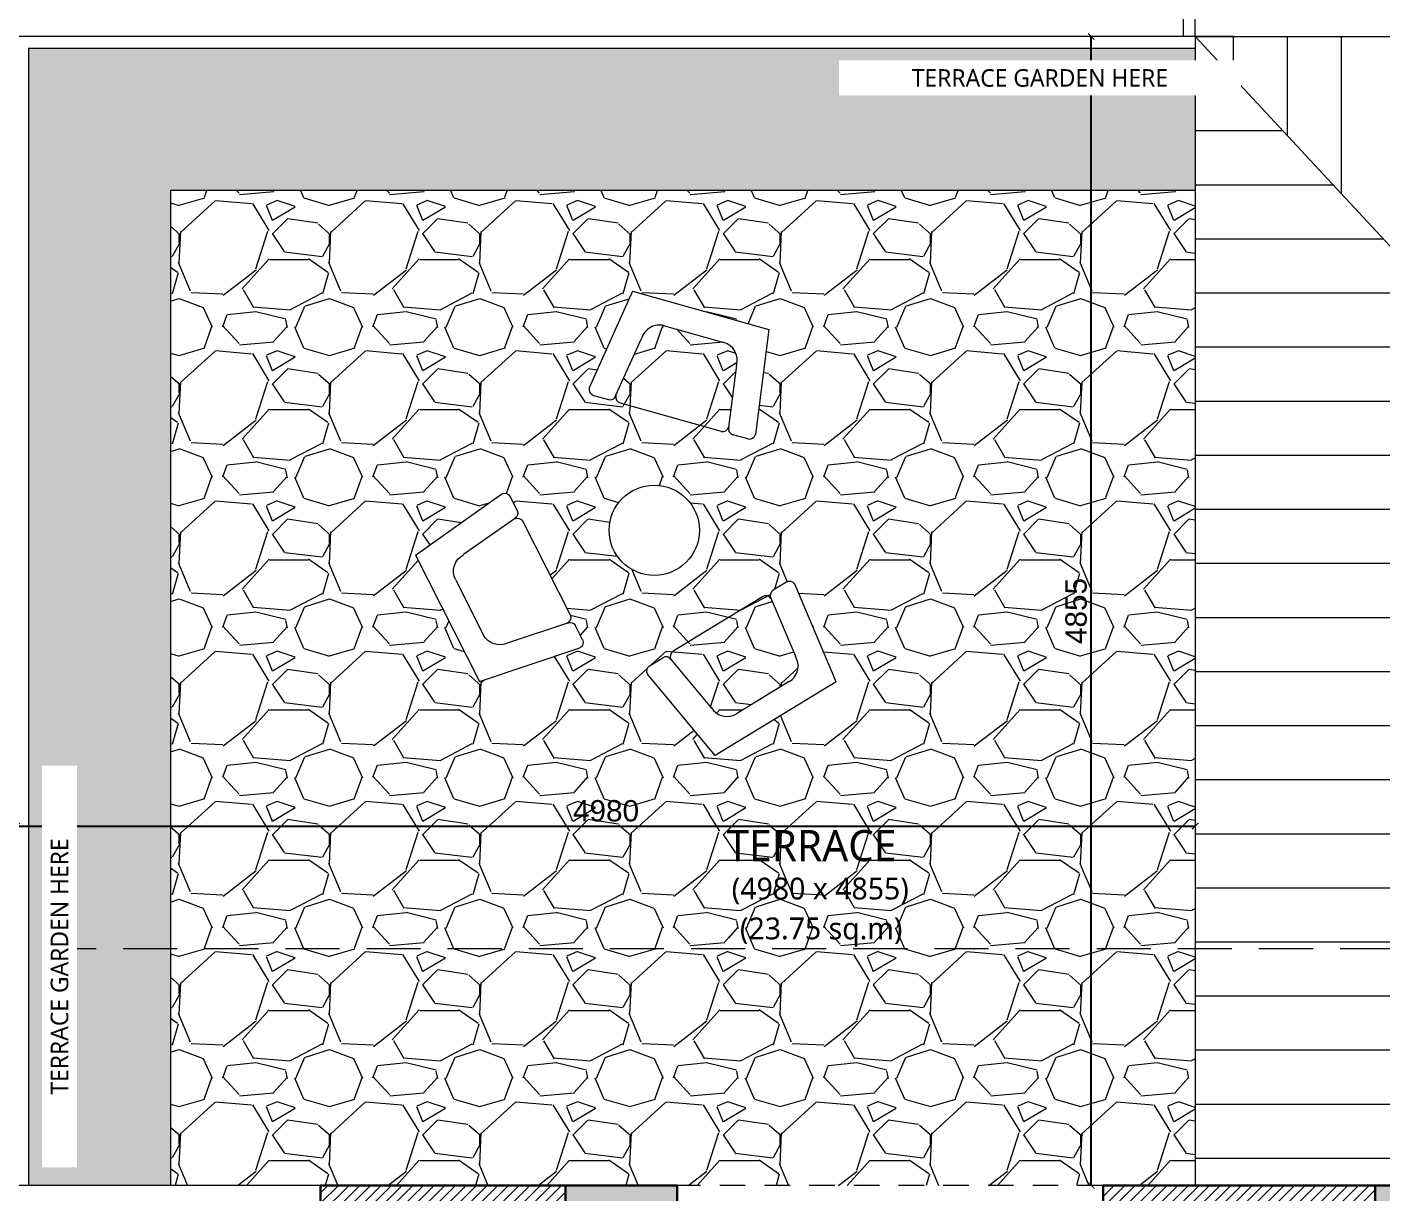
# Model space of a CAD drawing. Header units: millimetres. Extents: x 922141 to 965068, y 34629 to 256118.
# Drawn here: x 933046 to 938773, y 142391 to 147319 of the extents above; entities that cross this region are included whole.
import ezdxf

# ---------------------------------------------------------------- set-up
doc = ezdxf.new("R2010")
doc.units = ezdxf.units.MM
doc.header["$PDMODE"] = 35
doc.linetypes.add('DASHED', pattern=[19.05, 12.7, -6.35])
doc.linetypes.add('HIDDEN', pattern=[0.35, 0.2, -0.15])
doc.layers.get('0').update_dxf_attribs({"plot": 0})
doc.layers.get('Defpoints').update_dxf_attribs({"color": 6})
for name, color, linetype, lineweight in [('A-HATCH', 251, 'Continuous', 9), ('HATCH', 8, 'Continuous', 5), ('MCA__ ARREDO', 133, 'Continuous', 5), ('MCA__ FINESTRE', 111, 'Continuous', 5), ('MCA__ LAYOUT TESTO', 6, 'Continuous', 5), ('MCA__ MURI ESISTENTI SEZIONATI', 30, 'Continuous', 30), ('MCA__ SCALE', 154, 'Continuous', 18)]:
    doc.layers.add(name, color=color, linetype=linetype, lineweight=lineweight)
doc.layers.add('MCA__ FACCIATA', color=140, linetype='Continuous')
doc.layers.add('MCA__ PISCINA ELEV.', color=91, linetype='Continuous')
doc.styles.get("Standard").update_dxf_attribs({"font": 'arial.ttf'})
doc.dimstyles.new('ISO-25', dxfattribs={"dimtxt": 250, "dimasz": 20, "dimexe": 1.25, "dimexo": 0.625, "dimtad": 1, "dimdec": 1, "dimrnd": 5, "dimtxsty": 'Standard', "dimcen": 2.5, "dimadec": 0, "dimazin": 0, "dimtfac": 1, "dimtdec": 1, "dimtmove": 0, "dimatfit": 3, "dimfxl": 1, "dimarcsym": 0})
pattern_1 = [(228.0128, (302952.656, 101597.085), (-5079.9988774, -5715.000852), [85.43036, -8457.6209]), (184.9697, (302895.506, 101533.585), (7620.0006677, 634.99448), [146.6012, -14513.5124]), (132.5104, (302749.456, 101520.885), (6349.9941062, -6985.005508), [103.3704, -10233.6803]), (267.2737, (302501.806, 101362.135), (634.9974713, 12700.0001873), [133.5011, -13216.6093]), (292.8337, (302495.456, 101228.785), (-3175.00629, 7619.9977215), [130.9084, -12959.95185]), (357.2737, (302546.256, 101108.135), (-12700.0001873, 634.9974713), [133.5011, -13216.6093]), (37.6942, (302679.606, 101101.785), (-8255.0046645, -6349.9939073), [176.5484, -17478.2791]), (72.2553, (302819.306, 101209.735), (4445.0068343, 13969.9976068), [166.6799, -16501.31384]), (121.4296, (302870.106, 101368.485), (-5080.0052287, 8254.9968482), [133.95325, -13261.38635]), (175.2364, (302800.256, 101482.785), (6985.000601, -634.9946232), [152.9283, -7493.4845]), (222.3974, (302647.856, 101495.485), (-7620.0046679, -6984.9949721), [197.7695, -19579.1931]), (138.8141, (303130.456, 101355.785), (-4445.001871, 3809.998294), [67.50114, -6682.64094]), (171.4692, (303079.656, 101400.235), (8254.9989109, -1270.0050229), [128.4205, -12713.6595]), (225, (302952.66, 101419.3), (-9e-14, -635.0002), [89.80233, -808.2229]), (203.1986, (302908.206, 101495.485), (3174.999829, 1270.000842), [48.3603, -4787.6555]), (291.8014, (302863.76, 101476.43), (-634.999943, 1905.000173), [68.3914, -3351.1884]), (30.9638, (302889.16, 101412.93), (1904.998744, 1270.001577), [111.0799, -3591.5746]), (161.5651, (302984.4, 101470.08), (1270.000276, -634.998986), [80.3218, -1927.72474]), (16.3895, (302495.456, 101476.435), (6350.001396, 1904.9953707), [112.522, -11139.7066]), (70.3462, (302603.406, 101508.185), (-2539.996982, -6985.001356), [94.39973, -9345.5541]), (293.1986, (302984.406, 101597.085), (-1270.000842, 3174.999829), [96.72, -4739.2958]), (343.6105, (303022.506, 101508.185), (-6350.001396, 1904.9953707), [112.522, -11139.7066]), (339.444, (302495.456, 101082.735), (-3175.001171, 1269.997458), [108.5088, -5316.93374]), (294.7751, (302597.056, 101044.635), (-3174.9950402, 6985.002173), [90.918, -9000.8983]), (66.8014, (302990.756, 100962.085), (1270.000842, 3174.999829), [96.72, -4739.2958]), (17.354, (303028.856, 101050.985), (-8255.0012821, -2539.996509), [106.4457, -10538.09424]), (69.444, (302679.606, 100962.085), (-1269.997458, -3175.001171), [54.2544, -5371.18814]), (101.3099, (302952.66, 100962.08), (-634.998496, 2540.000478), [32.37865, -3205.4984]), (165.9638, (302946.3, 100993.83), (1905.000347, -634.998766), [130.9084, -2487.26325]), (186.009, (302819.306, 101025.585), (6349.9998418, 634.9995666), [121.31675, -12010.3411]), (303.6901, (302889.16, 101355.78), (-635.000847, 1269.99972), [91.581, -2197.9439]), (353.1572, (302939.956, 101279.585), (10794.9995971, -1270.0050787), [159.8892, -15829.0025]), (60.9454, (303098.706, 101260.535), (-2540.000017, -4445.000244), [65.37706, -6472.348]), (90, (303130.46, 101317.7), (-635, 635), [38.1, -596.9]), (120.2564, (302806.606, 101044.635), (2539.996753, -4445.0015595), [88.21674, -8733.4852]), (48.0128, (302762.156, 101120.835), (5079.9988774, 5715.000852), [170.8607, -8372.1905]), (0, (302876.46, 101247.83), (635, 635), [165.1, -469.9]), (325.3048, (303041.556, 101247.835), (-6349.9963545, 4445.005467), [100.4024, -9939.829]), (254.0546, (303124.11, 101190.685), (-634.99993, -2540.00008), [92.4573, -4530.4126]), (207.646, (303098.706, 101101.785), (-12064.9973376, -6350.0048979), [150.5363, -14903.116]), (175.4261, (302965.356, 101031.935), (-8255.0003545, 634.9966987), [159.25736, -15766.462])]

# ---------------------------------------------------------------- blocks, each defined once
blk = doc.blocks.new('_ArchTick')
at = {"color": 0, "linetype": 'ByBlock', "const_width": 0.15}
blk.add_lwpolyline([(-0.5, -0.5), (0.5, 0.5)], dxfattribs=at)
blk = doc.blocks.new('*D178')
at = {"layer": 'Defpoints', "color": 0, "transparency": 16777216}
for p in [(937544.3, 147278.4), (937549.9, 147278.4), (937549.9, 142422.4)]:
    blk.add_point(p, dxfattribs=at)
at = {"layer": 'MCA__ FACCIATA', "color": 0, "lineweight": -2, "transparency": 16777216}
blk.add_line((937544.3, 142422.4), (937544.3, 147278.4), dxfattribs=at)
at = {"layer": 'MCA__ FACCIATA', "color": 0, "lineweight": -2, "transparency": 16777216, "xscale": 27, "yscale": 27, "zscale": 27}
for p, rotation in [((937544.3, 147278.4), 90), ((937544.3, 142422.4), 270)]:
    blk.add_blockref('_ArchTick', p, dxfattribs=dict(at, rotation=rotation))
at = {"layer": 'MCA__ FACCIATA', "color": 0, "lineweight": 0, "transparency": 16777216, "insert": (937480.4, 144850.4), "char_height": 90, "attachment_point": 5, "rotation": 90}
blk.add_mtext('4855', dxfattribs=at)
blk = doc.blocks.new('*D179')
at = {"layer": 'Defpoints', "color": 0, "transparency": 16777216}
for p in [(933002.3, 143985.8), (937983.9, 143985.8), (937983.9, 143941.4)]:
    blk.add_point(p, dxfattribs=at)
at = {"layer": 'MCA__ FACCIATA', "color": 0, "lineweight": -2, "transparency": 16777216}
blk.add_line((933002.3, 143941.4), (937983.9, 143941.4), dxfattribs=at)
at = {"layer": 'MCA__ FACCIATA', "color": 0, "lineweight": -2, "transparency": 16777216, "xscale": 27, "yscale": 27, "zscale": 27, "rotation": 180}
blk.add_blockref('_ArchTick', (933002.3, 143941.4), dxfattribs=at)
at = {"layer": 'MCA__ FACCIATA', "color": 0, "lineweight": -2, "transparency": 16777216, "xscale": 27, "yscale": 27, "zscale": 27}
blk.add_blockref('_ArchTick', (937983.9, 143941.4), dxfattribs=at)
at = {"layer": 'MCA__ FACCIATA', "color": 0, "lineweight": 0, "transparency": 16777216, "insert": (935493.1, 144005.4), "char_height": 90, "attachment_point": 5}
blk.add_mtext('4980', dxfattribs=at)
blk = doc.blocks.new('FHT')
at = {"layer": 'MCA__ ARREDO', "lineweight": 9}
for p, q in [((639677.5, 448866.7), (639634.2, 448818.1)), ((640002, 448525.8), (639714.3, 448868.9)), ((639599.6, 448779.1), (639305.2, 448448.1)), ((639636.4, 448781.3), (639805.7, 448579.4)), ((640002, 448525.8), (639603.7, 448078)), ((639811.5, 448468.5), (639638.4, 448273.8)), ((639227.2, 448360.5), (639270.5, 448409.2)), ((639307.3, 448411.4), (639527.6, 448266.7)), ((639603.7, 448078), (639229.4, 448323.7))]:
    blk.add_line(p, q, dxfattribs=at)
for centre, radius, start, end in [((639697, 448849.4), 26.1, 48.3473, 138.3473), ((639619, 448761.8), 26.1, 48.3473, 138.3473), ((639653.7, 448800.7), 26.1, 138.3473, 228.3473), ((639753.1, 448520.5), 78.2, 318.3473, 48.3473), ((639324.6, 448430.8), 26.1, 138.3473, 228.3473), ((639290, 448391.9), 26.1, 48.3473, 138.3473), ((639246.7, 448343.2), 26.1, 138.3473, 228.3473), ((639580, 448325.8), 78.2, 228.3473, 318.3473)]:
    blk.add_arc(centre, radius, start, end, dxfattribs=at)

msp = doc.modelspace()

# ---------------------------------------------------------------- hatches: boundary and pattern name
at = {"layer": 'A-HATCH', "ltscale": 600, "true_color": 0xc7c8ca}
h = msp.add_hatch(dxfattribs=at)
h.set_pattern_fill('ANSI31', color=9, scale=72, angle=135)
h.set_pattern_definition([(180, (295321.78, -306661.64), (-3e-14, -228.6), [])])
h.paths.add_polyline_path([(941567.52, 143422.36), (937983.89, 147278.36), (937983.89, 144922.36), (937983.89, 144847.36), (937983.89, 143422.36)])
h.paths.add_polyline_path([(941567.52, 143422.36), (942478.3, 142442.36), (942486.89, 142433.12), (942486.89, 142422.36), (942321.89, 142422.36), (942321.89, 142572.36), (939871.89, 142572.36), (939871.89, 142422.36), (939133.89, 142422.36), (938743.89, 142422.36), (937983.89, 142422.36), (937983.89, 142652.36), (937983.89, 143422.36)])
h = msp.add_hatch(dxfattribs=at)
h.set_pattern_fill('ANSI31', color=9, scale=72, angle=45)
h.set_pattern_definition([(90, (295321.78, -306661.64), (-228.6, 1e-14), [])])
h.paths.add_polyline_path([(937983.89, 147278.36), (941567.52, 143422.36), (941567.52, 147278.36)])
h.paths.add_polyline_path([(941567.52, 143422.36), (941567.52, 147278.36), (941715.68, 147278.36), (941985.77, 146997.63), (942486.89, 146432.36), (942486.89, 145982.36), (942486.89, 142442.36), (942478.3, 142442.36)])
at = {"layer": 'MCA__ SCALE'}
h = msp.add_hatch(dxfattribs=at)
h.set_pattern_fill('ANSI31', color=256, scale=10)
h.set_pattern_definition([(45, (302495.456, 100962.085), (-22.4506403, 22.4506403), [])])
h.paths.add_polyline_path([(934182.25, 141415.36), (934182.25, 141645.36), (934286.89, 141645.36), (934286.89, 142422.36), (935322.25, 142422.36), (935322.25, 142192.36), (934516.89, 142192.36), (934516.89, 141415.36)])
h.paths.add_polyline_path([(934182.25, 138925.36), (934182.25, 138695.36), (934286.89, 138695.36), (934286.89, 137991.36), (935322.25, 137991.36), (935322.25, 138221.36), (934516.89, 138221.36), (934516.89, 138925.36)])
h.paths.add_polyline_path([(937613.89, 138221.36), (937613.89, 137991.36), (938743.89, 137991.36), (938743.89, 138221.36)])
h.paths.add_polyline_path([(937593.89, 142422.36), (937593.89, 142192.36), (938743.89, 142192.36), (938743.89, 142422.36)])

# ---------------------------------------------------------------- linework, layer by layer
at = {"layer": 'HATCH', "linetype": 'HIDDEN', "lineweight": 9, "ltscale": 540}
msp.add_line((937593.89, 142422.36), (935793.89, 142422.36), dxfattribs=at)
at = {"layer": 'MCA__ ARREDO', "lineweight": 9}
for q in [(941736.89, 147278.36), (937983.89, 142422.36), (942295.53, 142639.02)]:
    msp.add_line((937983.89, 147278.36), q, dxfattribs=at)
msp.add_circle((935697.09, 145191.68), 190.85, dxfattribs=at)
at = {"layer": 'MCA__ MURI ESISTENTI SEZIONATI'}
for p, q in [((934286.89, 142422.36), (934286.89, 141645.36)), ((935322.25, 142422.36), (934286.89, 142422.36)), ((938743.89, 142422.36), (937593.89, 142422.36)), ((937593.89, 142422.36), (937593.89, 142192.36))]:
    msp.add_line(p, q, dxfattribs=at)
for points in [[(935793.89, 142192.36), (935793.89, 142422.36), (935322.25, 142422.36), (935322.25, 142192.36)], [(939133.89, 142192.36), (939133.89, 142422.36), (938743.89, 142422.36), (938743.89, 142192.36)]]:
    msp.add_lwpolyline(points, close=True, dxfattribs=at)
at = {"layer": 'MCA__ SCALE'}
for p, q in [((937983.89, 147278.36), (937983.89, 147878.36)), ((937933.89, 147278.36), (937933.89, 147828.36)), ((938144.98, 147278.36), (933002.25, 147278.36)), ((937983.89, 147228.36), (933052.25, 147228.36)), ((933052.25, 147228.36), (933052.25, 142422.36)), ((933652.25, 146628.36), (933652.25, 142422.36)), ((937983.89, 146628.36), (933652.25, 146628.36)), ((934286.89, 142422.36), (933002.25, 142422.36))]:
    msp.add_line(p, q, dxfattribs=at)

# ---------------------------------------------------------------- block references
at = {"layer": 'MCA__ PISCINA ELEV.'}
for p, rotation in [((1618741.24, -233406.41), 115.9161704456841), ((193495.1, -97877.54), 343.0477967910232)]:
    msp.add_blockref('FHT', p, dxfattribs=dict(at, rotation=rotation))
at = {"layer": 'MCA__ PISCINA ELEV.', "xscale": -1, "rotation": 345.1962496095958}
msp.add_blockref('FHT', (1438843.11, -452077.03), dxfattribs=at)

# ---------------------------------------------------------------- texts
at = {"layer": 'MCA__ LAYOUT TESTO', "color": 14, "insert": (936024.62, 143723.23), "char_height": 92.2852, "attachment_point": 1, "bg_fill": 2}
msp.add_mtext_dynamic_manual_height_columns('{\\fSegoe UI Light|b0|i0|c0|p34;(4980 x 4855)}', width=980.6836, gutter_width=1, heights=[0], dxfattribs=at)

# ---------------------------------------------------------------- next in the draw order: texts
at = {"layer": 'MCA__ LAYOUT TESTO', "color": 14, "attachment_point": 1, "bg_fill": 2}
for s, width, insert, char_height in [('\\pxqc;{\\fSegoe UI Light|b0|i0|c0|p34;TERRACE}', 2888.5195, (934917.34, 143924.72, 0), 131.8359), ('{\\fSegoe UI Light|b0|i0|c0|p34;(23.75 sq.m)}', 980.6836, (936059.37, 143554.85), 92.2852)]:
    msp.add_mtext_dynamic_manual_height_columns(s, width=width, gutter_width=1, heights=[0], dxfattribs=dict(at, insert=insert, char_height=char_height))

# ---------------------------------------------------------------- next in the draw order: hatches: boundary and pattern name
at = {"layer": 'A-HATCH', "ltscale": 600, "true_color": 0xc7c8ca}
h = msp.add_hatch(dxfattribs=at)
h.set_pattern_fill('AR-SAND', color=9, scale=2)
h.set_pattern_definition([(37.5, (302495.456, 100962.085), (-3.200063, 97.882647), [0, -77.216, 0, -86.36, 0, -82.55]), (7.5, (302495.46, 100962.08), (89.904657, 143.36502), [0, -41.656, 0, -69.596, 0, -26.67]), (327.5, (302432.97, 100962.085), (158.198474, 0.287437), [0, -25.4, 0, -91.44, 0, -119.38]), (317.5, (302432.97, 100962.08), (152.71129, 44.585865), [0, -12.7, 0, -59.944, 0, -68.58])])
h.paths.add_polyline_path([(933052.25, 143422.36), (933052.25, 147228.36), (937983.89, 147228.36), (937983.89, 146628.36), (933652.25, 146628.36), (933652.25, 143422.36)])
h.paths.add_polyline_path([(933052.25, 142422.36), (933652.25, 142422.36), (933652.25, 143422.36), (933052.25, 143422.36)])
h.paths.add_polyline_path([(933125.62, 142780.42), (933240.66, 142780.42), (933240.66, 143908.53), (933125.62, 143908.53)], flags=24)
h.paths.add_polyline_path([(936759.86, 147161.36), (936759.86, 147046.32), (937887.97, 147046.32), (937887.97, 147161.36)], flags=24)
at = {"layer": 'MCA__ FACCIATA', "lineweight": 0, "true_color": 0x939598}
h = msp.add_hatch(dxfattribs=at)
h.set_pattern_fill('GRAVL1', color=252, scale=25)
h.set_pattern_definition(pattern_1)
h.paths.add_polyline_path([(937983.89, 143422.36), (937983.89, 146628.36), (933652.25, 146628.36), (933652.25, 143422.36)])
h.paths.add_polyline_path([(935668.39, 144583.21, -0.4142136), (935677.05, 144619.03), (935732.66, 144652.96, -0.4142136), (935768.47, 144644.3), (935937.58, 144442.24, 0.4142136), (936045.02, 144416.23), (936267.44, 144551.97, 0.4142136), (936294.14, 144659.72), (936191.07, 144902.2, -0.4142136), (936199.74, 144938.02), (936255.34, 144971.95, -0.4142136), (936291.16, 144963.28), (936466.31, 144551.24), (935954.75, 144239.04), (935668.39, 144583.21)], flags=16)
h.paths.add_polyline_path([(934687.33, 145087.01), (934958, 144552.31), (935382.63, 144694.25, 0.4142136), (935394.11, 144729.26), (935364.69, 144787.38, 0.4142136), (935329.67, 144798.86, 0.4142136), (935341.15, 144833.88), (935141.09, 145229.09, 0.4142136), (935106.08, 145240.57, 0.4142136), (935117.56, 145275.59), (935088.14, 145333.71, 0.4142136), (935053.12, 145345.19)], flags=16)
h.paths.add_polyline_path([(935422.35, 145793.99), (935605.19, 146202.69), (936182.03, 146040.15), (936124.59, 145596.12, -0.4142136), (936092.44, 145578.1), (936029.74, 145595.77, -0.4142136), (936011.73, 145627.92), (936044.78, 145889.32, 0.4142136), (935990.74, 145985.76), (935739.94, 146056.43, 0.4142136), (935642.81, 146002.7), (935535.21, 145762.19, -0.4142136), (935503.06, 145744.18), (935440.36, 145761.84, -0.4142136), (935422.35, 145793.99)], flags=16)
h.paths.add_polyline_path([(935887.94, 145191.68, 1), (935506.24, 145191.68, 1)], flags=16)
h.paths.add_polyline_path([(937409.89, 144689.26), (937547.75, 144689.26), (937547.75, 145008.28), (937409.89, 145008.28)], flags=8)
h.paths.add_polyline_path([(935986.27, 143772.91), (935986.27, 143600.7), (936773.71, 143600.7), (936773.71, 143772.91)], flags=8)
h.paths.add_polyline_path([(935332.46, 144075.84), (935332.46, 143937.99), (935650.49, 143937.99), (935650.49, 144075.84)], flags=8)
h.paths.add_polyline_path([(935966.53, 143961.11), (935966.53, 143756.59), (936745.45, 143756.59), (936745.45, 143961.11)], flags=8)
h.paths.add_polyline_path([(936018.68, 143616.2), (936018.68, 143429.99), (936733.25, 143429.99), (936733.25, 143616.2)], flags=8)
h = msp.add_hatch(dxfattribs=at)
h.set_pattern_fill('GRAVL1', color=252, scale=25)
h.set_pattern_definition(pattern_1)
h.paths.add_polyline_path([(933652.25, 142422.36), (934286.89, 142422.36), (935322.25, 142422.36), (935793.89, 142422.36), (937983.89, 142422.36), (937983.89, 143422.36), (933652.25, 143422.36)])
at = {"layer": 'MCA__ MURI ESISTENTI SEZIONATI'}
h = msp.add_hatch(color=256, dxfattribs=at)
h.dxf.hatch_style = 1
h.paths.add_polyline_path([(935322.25, 142192.36), (935793.89, 142192.36), (935793.89, 142307.36), (935793.89, 142422.36), (935653.89, 142422.36), (935322.25, 142422.36)])
h.paths.add_polyline_path([(942541.72, 146432.36), (942716.89, 146252.55), (942716.89, 146202.36), (942716.89, 145982.36), (942486.89, 145982.36), (942486.89, 146432.36)])
h.paths.add_polyline_path([(942486.89, 142422.36), (942486.89, 142433.12), (942486.89, 142442.36), (942486.89, 142642.36), (942716.89, 142642.36), (942716.89, 142192.36), (942486.89, 142192.36)])
h.paths.add_polyline_path([(942486.89, 137991.36), (942486.89, 137771.36), (942716.89, 137771.36), (942716.89, 137991.36), (942716.89, 138221.36), (942486.89, 138221.36)])
h.paths.add_polyline_path([(946816.89, 141004.36), (947046.89, 141004.36), (947046.89, 140774.36), (947046.89, 140554.36), (946816.89, 140554.36)])
h.paths.add_polyline_path([(935563.89, 137991.36), (935793.89, 137991.36), (935793.89, 138106.36), (935793.89, 138221.36), (935322.25, 138221.36), (935322.25, 137991.36)])
h.paths.add_polyline_path([(946816.89, 145982.36), (947046.89, 145982.36), (947046.89, 146202.36), (947046.89, 146405.87), (946816.89, 146169.78)])
h.paths.add_polyline_path([(938743.89, 142192.36), (939133.89, 142192.36), (939133.89, 142422.36), (938743.89, 142422.36)])
h.paths.add_polyline_path([(938743.89, 137991.36), (938973.89, 137991.36), (939143.89, 137991.36), (939143.89, 138221.36), (938743.89, 138221.36), (938743.89, 138106.36)])
h.paths.add_polyline_path([(950814.89, 140774.36), (951076.89, 140774.36), (951214.89, 140774.36), (951214.89, 141004.36), (951044.89, 141004.36), (950814.89, 141004.36)])
h.paths.add_polyline_path([(950814.89, 143234.36), (951044.89, 143234.36), (951214.89, 143234.36), (951214.89, 143464.36), (951044.89, 143464.36), (950814.89, 143464.36)])
h.paths.add_polyline_path([(951044.89, 146202.36), (951214.89, 146202.36), (951214.89, 146432.36), (950814.89, 146432.36), (950814.89, 146202.36)])
h.paths.add_polyline_path([(953866.89, 146202.36), (954266.89, 146202.36), (954266.89, 146432.36), (953866.89, 146432.36)])
h.paths.add_polyline_path([(946661.89, 138193.05), (946661.89, 138221.36), (946816.89, 138221.36), (946931.89, 138221.36), (947046.44, 138221.36), (947046.44, 138106.36), (947046.44, 137991.36), (946858.37, 137991.36)])
h.paths.add_polyline_path([(946816.89, 146169.78), (946816.89, 146202.36), (946816.89, 146432.36), (947046.89, 146432.36), (947046.89, 146405.87)])
h.paths.add_polyline_path([(946661.89, 137991.36), (946858.37, 137991.36), (946661.89, 138193.05)])
h.paths.add_polyline_path([(942716.89, 146252.55), (942716.89, 146432.36), (942541.72, 146432.36)])

# ---------------------------------------------------------------- next in the draw order: linework, layer by layer
at = {"layer": 'MCA__ FINESTRE', "linetype": 'DASHED', "ltscale": 18}
msp.add_line((941567.52, 143422.36), (932002.25, 143422.36), dxfattribs=at)

# ---------------------------------------------------------------- next in the draw order: dimensions: what is measured, and where the dimension line sits
at = {"layer": 'MCA__ FACCIATA', "color": 252, "lineweight": 0, "true_color": 0x939598}
for p1, p2, distance, picture, middle in [((937549.85, 142422.36), (937549.85, 147278.36), 5.54, '*D178', (937480.36, 144850.36)), ((933002.25, 143985.78), (937983.89, 143985.78), -44.35, '*D179', (935493.07, 144005.38))]:
    dim = msp.add_aligned_dim(p1=p1, p2=p2, distance=distance, dimstyle='ISO-25', override={"dimtxt": 90, "dimasz": 27, "dimgap": 18, "dimblk1": 'ArchTick', "dimblk2": 'ArchTick', "dimsah": 1, "dimse1": 1, "dimse2": 1}, dxfattribs=at)
    dim.commit()
    dim.dimension.update_dxf_attribs({"geometry": picture, "text_midpoint": middle})

# ---------------------------------------------------------------- next in the draw order: texts
at = {"layer": 'MCA__ ARREDO', "lineweight": 9, "insert": (936514.68, 147140.89), "char_height": 74.1577, "attachment_point": 1, "bg_fill": 2}
msp.add_mtext_dynamic_manual_height_columns('\\pxqc;{\\fSegoe UI Light|b0|i0|c0|p34;TERRACE GARDEN HERE}', width=1624.7922, gutter_width=1, heights=[0], dxfattribs=at)
at = {"layer": 'MCA__ ARREDO', "lineweight": 9, "insert": (933146.08, 142535.24), "char_height": 74.1577, "attachment_point": 1, "rotation": 90, "bg_fill": 2}
msp.add_mtext_dynamic_manual_height_columns('\\pxqc;{\\fSegoe UI Light|b0|i0|c0|p34;TERRACE GARDEN HERE}', width=1624.7922, gutter_width=1, heights=[0], dxfattribs=at)

doc.saveas('drawing.dxf')
